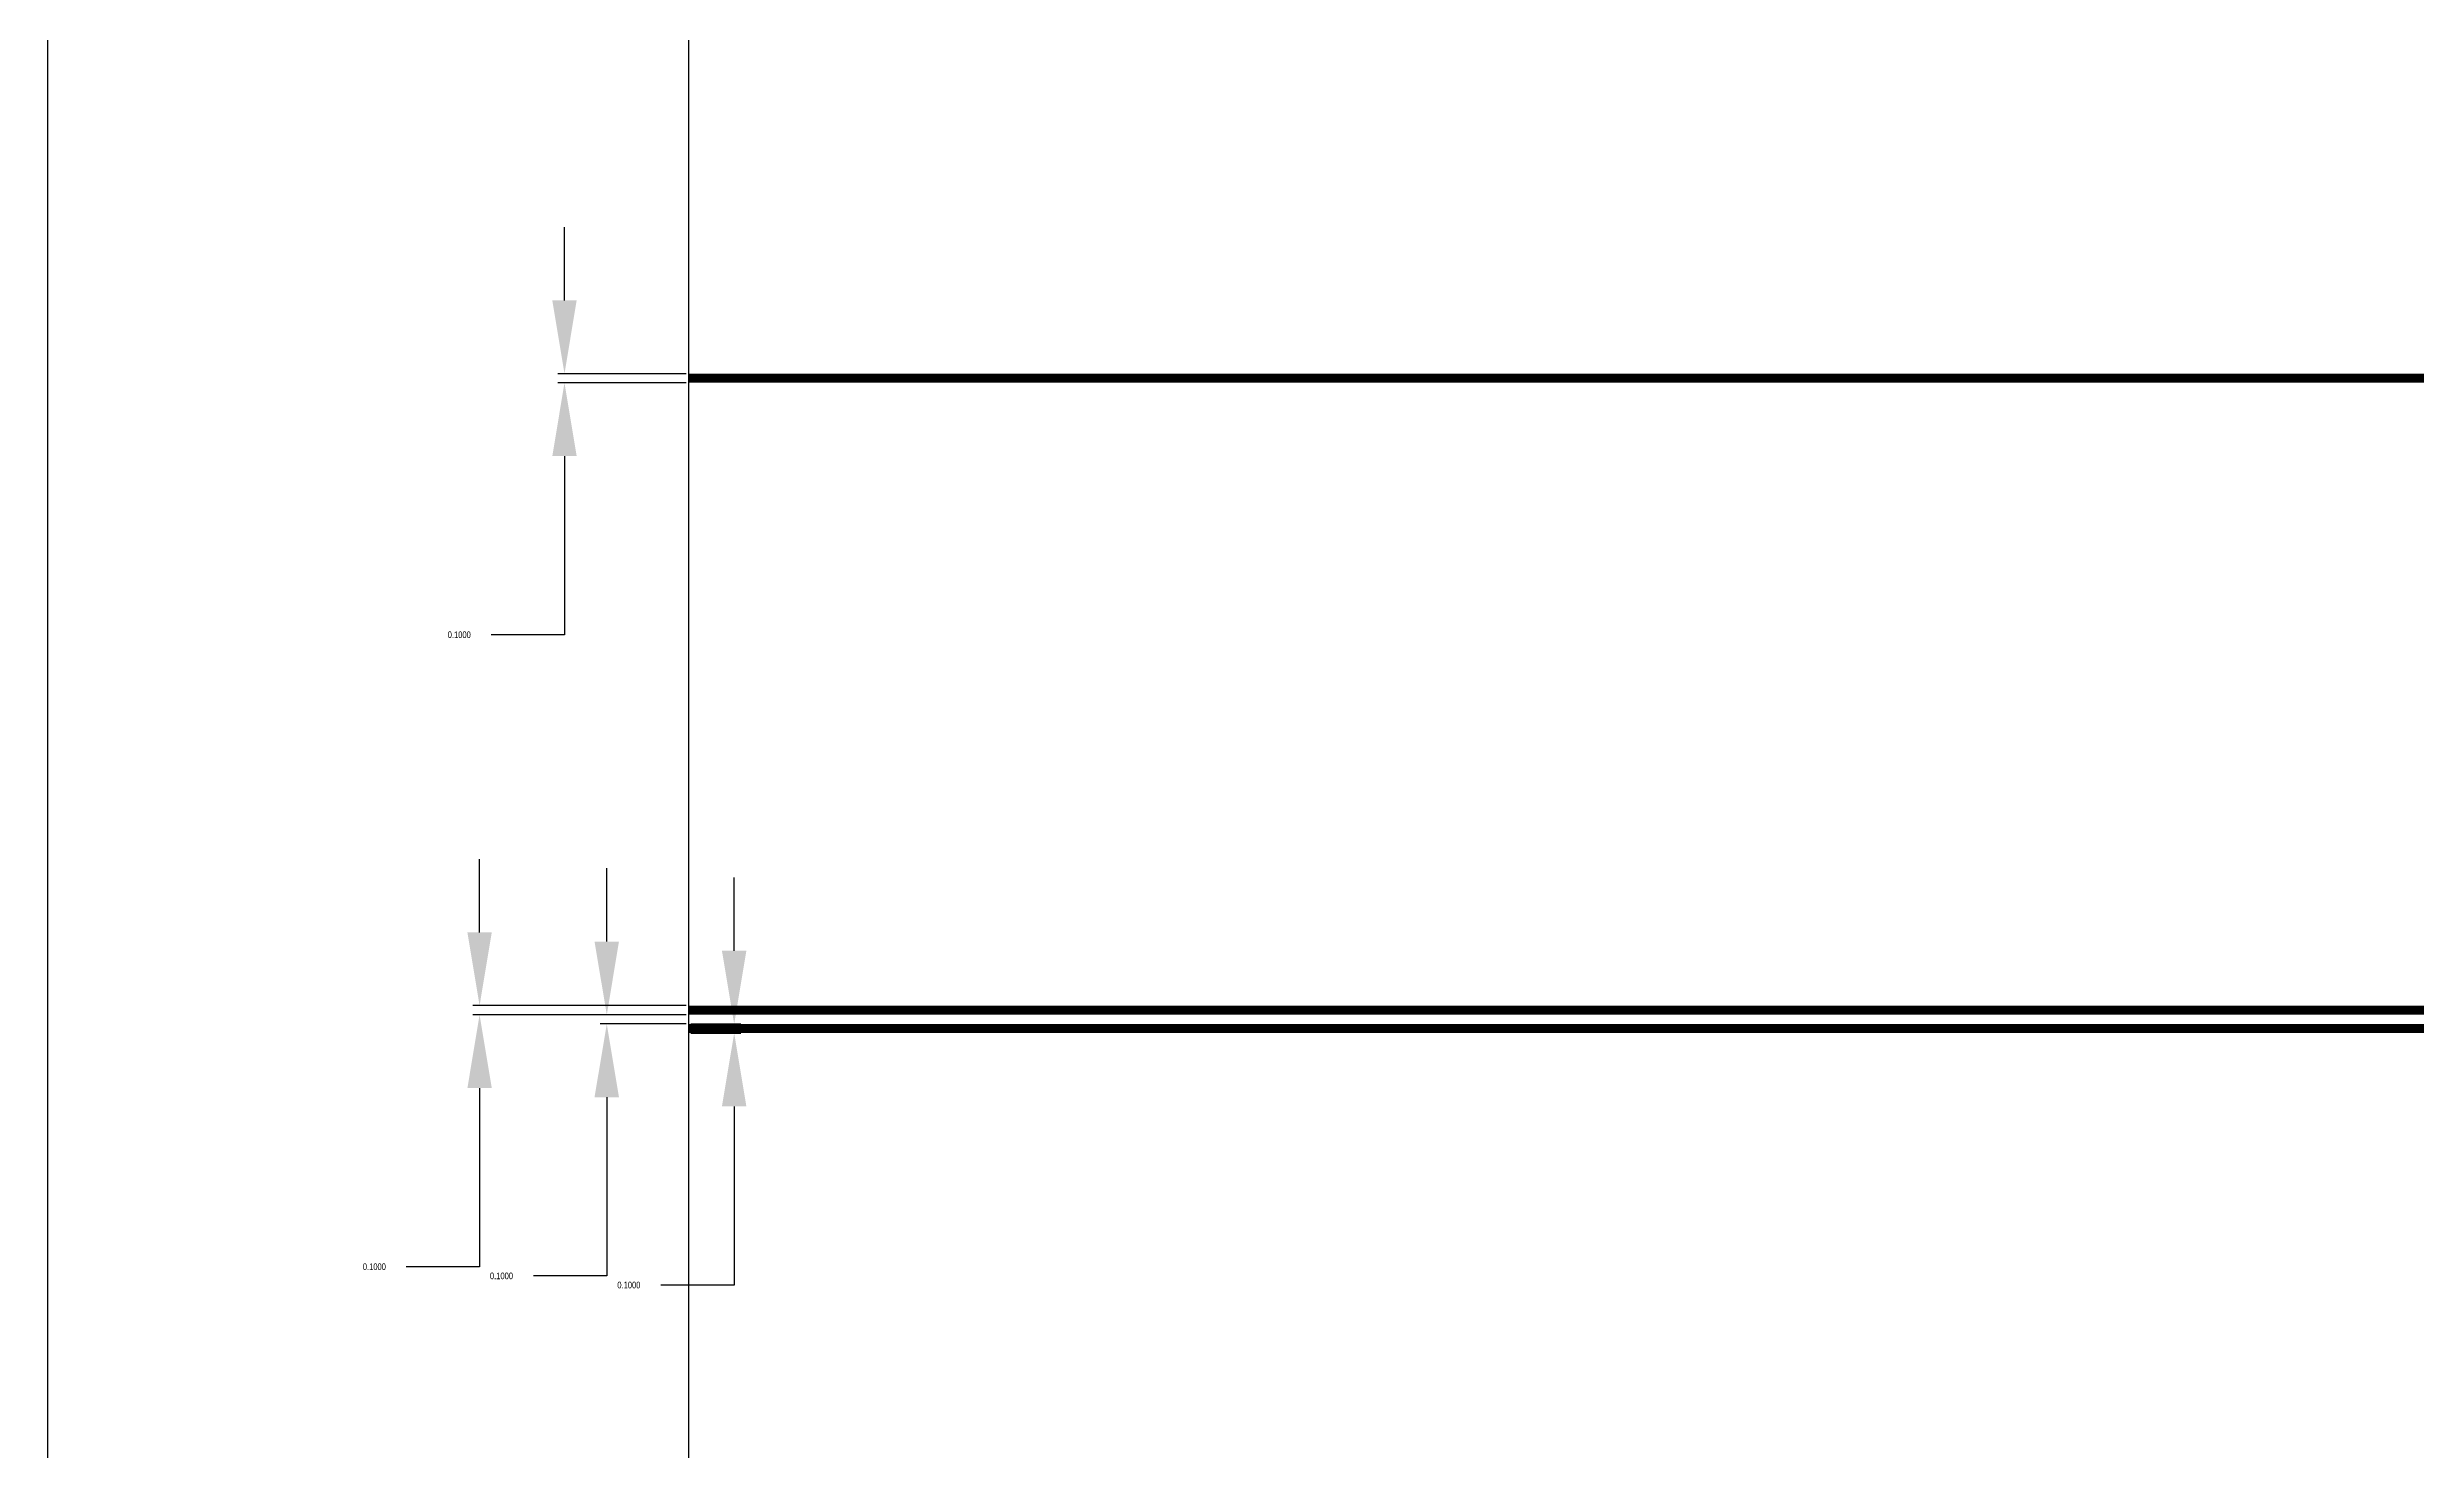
# Model space of a CAD drawing. Header units: metres. Extents: x 3 to 509016, y 4 to 6969473.
# Drawn here: x 508556.51 to 508582.38, y 6967708.04 to 6967723.36 of the extents above; entities that cross this region are included whole.
import ezdxf

# ---------------------------------------------------------------- set-up
doc = ezdxf.new("R2010")
doc.units = ezdxf.units.M
doc.layers.add('_Design Non Plottable', color=45, linetype='Continuous', plot=False)
doc.layers.add('CIV_LINEMARKING', color=252, linetype='Continuous')
doc.layers.add('XREF', color=7, linetype='Continuous')
doc.styles.get("Standard").update_dxf_attribs({"font": 'ARIALN.TTF'})
doc.dimstyles.get("Standard").update_dxf_attribs({"dimtxt": 2.5, "dimasz": 3, "dimexe": 1.5, "dimexo": 2.5, "dimgap": 1.5, "dimtad": 1, "dimdsep": 46, "dimtxsty": 'Standard', "dimcen": 1.5, "dimclrd": 1, "dimclre": 1, "dimclrt": 7, "dimazin": 2, "dimtfac": 1, "dimtmove": 0, "dimatfit": 3, "dimfxl": 1, "dimarcsym": 0})

# ---------------------------------------------------------------- blocks, each defined once
blk = doc.blocks.new('*D70')
at = {"layer": '_Design Non Plottable', "lineweight": -2, "transparency": 16777216}
for p, q in [((508561.232, 6967713.699), (508561.232, 6967714.499)), ((508563.488, 6967712.899), (508561.16, 6967712.899)), ((508563.488, 6967712.799), (508561.16, 6967712.799)), ((508561.232, 6967711.999), (508561.232, 6967710.048)), ((508561.232, 6967710.048), (508560.432, 6967710.048))]:
    blk.add_line(p, q, dxfattribs=at)
at = {"layer": '_Design Non Plottable', "transparency": 16777216}
for points in [[(508561.099, 6967713.699), (508561.365, 6967713.699), (508561.232, 6967712.899)], [(508561.099, 6967711.999), (508561.365, 6967711.999), (508561.232, 6967712.799)]]:
    blk.add_solid(points, dxfattribs=at)
at = {"layer": '_Design Non Plottable', "transparency": 16777216, "insert": (508560.083, 6967710.048), "char_height": 0.072, "attachment_point": 5}
blk.add_mtext('\\A1;0.1000', dxfattribs=at)
blk = doc.blocks.new('*D71')
at = {"layer": '_Design Non Plottable', "lineweight": -2, "transparency": 16777216}
for p, q in [((508564.012, 6967713.499), (508564.012, 6967714.299)), ((508563.538, 6967712.699), (508564.084, 6967712.699)), ((508563.538, 6967712.599), (508564.084, 6967712.599)), ((508564.012, 6967711.799), (508564.012, 6967709.848)), ((508564.012, 6967709.848), (508563.212, 6967709.848))]:
    blk.add_line(p, q, dxfattribs=at)
at = {"layer": '_Design Non Plottable', "transparency": 16777216}
for points in [[(508563.878, 6967713.499), (508564.145, 6967713.499), (508564.012, 6967712.699)], [(508563.878, 6967711.799), (508564.145, 6967711.799), (508564.012, 6967712.599)]]:
    blk.add_solid(points, dxfattribs=at)
at = {"layer": '_Design Non Plottable', "transparency": 16777216, "insert": (508562.862, 6967709.848), "char_height": 0.072, "attachment_point": 5}
blk.add_mtext('\\A1;0.1000', dxfattribs=at)
blk = doc.blocks.new('*D72')
at = {"layer": '_Design Non Plottable', "lineweight": -2, "transparency": 16777216}
for p, q in [((508562.621, 6967713.599), (508562.621, 6967714.399)), ((508563.488, 6967712.799), (508562.549, 6967712.799)), ((508563.488, 6967712.699), (508562.549, 6967712.699)), ((508562.621, 6967711.899), (508562.621, 6967709.948)), ((508562.621, 6967709.948), (508561.821, 6967709.948))]:
    blk.add_line(p, q, dxfattribs=at)
at = {"layer": '_Design Non Plottable', "transparency": 16777216}
for points in [[(508562.487, 6967713.599), (508562.754, 6967713.599), (508562.621, 6967712.799)], [(508562.487, 6967711.899), (508562.754, 6967711.899), (508562.621, 6967712.699)]]:
    blk.add_solid(points, dxfattribs=at)
at = {"layer": '_Design Non Plottable', "transparency": 16777216, "insert": (508561.471, 6967709.948), "char_height": 0.072, "attachment_point": 5}
blk.add_mtext('\\A1;0.1000', dxfattribs=at)
blk = doc.blocks.new('*D73')
at = {"layer": '_Design Non Plottable', "lineweight": -2, "transparency": 16777216}
for p, q in [((508562.159, 6967720.599), (508562.159, 6967721.399)), ((508563.488, 6967719.799), (508562.087, 6967719.799)), ((508563.488, 6967719.699), (508562.087, 6967719.699)), ((508562.159, 6967718.899), (508562.159, 6967716.948)), ((508562.159, 6967716.948), (508561.359, 6967716.948))]:
    blk.add_line(p, q, dxfattribs=at)
at = {"layer": '_Design Non Plottable', "transparency": 16777216}
for points in [[(508562.026, 6967720.599), (508562.292, 6967720.599), (508562.159, 6967719.799)], [(508562.026, 6967718.899), (508562.292, 6967718.899), (508562.159, 6967719.699)]]:
    blk.add_solid(points, dxfattribs=at)
at = {"layer": '_Design Non Plottable', "transparency": 16777216, "insert": (508561.01, 6967716.948), "char_height": 0.072, "attachment_point": 5}
blk.add_mtext('\\A1;0.1000', dxfattribs=at)
blk = doc.blocks.new('XD_DESIGN_1')
at = {"layer": '_Design Non Plottable'}
for p, q in [((508556.513, 6967766.749), (508556.513, 6967636.467)), ((508563.513, 6967761.749), (508563.513, 6967641.467))]:
    blk.add_line(p, q, dxfattribs=at)
at = {"layer": 'CIV_LINEMARKING', "const_width": 0.1}
for points in [[(508563.513, 6967719.749), (508603.513, 6967719.749)], [(508563.513, 6967712.849), (508603.513, 6967712.849)], [(508563.513, 6967712.649), (508603.513, 6967712.649)]]:
    blk.add_lwpolyline(points, dxfattribs=at)
at = {"layer": '_Design Non Plottable'}
for base, p1, p2, picture, middle in [((508562.159, 6967719.699), (508563.513, 6967719.799), (508563.513, 6967719.699), '*D73', (508561.01, 6967716.948)), ((508561.232, 6967712.799), (508563.513, 6967712.899), (508563.513, 6967712.799), '*D70', (508560.083, 6967710.048)), ((508562.621, 6967712.699), (508563.513, 6967712.799), (508563.513, 6967712.699), '*D72', (508561.471, 6967709.948)), ((508564.012, 6967712.599), (508563.513, 6967712.699), (508563.513, 6967712.599), '*D71', (508562.862, 6967709.848))]:
    dim = blk.add_linear_dim(base=base, p1=p1, p2=p2, angle=270, dimstyle='Standard', override={"dimscale": 0.4, "dimasz": 2, "dimgap": 0.5, "dimclrd": 256, "dimclre": 256, "dimclrt": 256}, dxfattribs=at)
    dim.commit()
    dim.dimension.update_dxf_attribs({"geometry": picture, "text_midpoint": middle, "dimtype": 128})
blk = doc.blocks.new('XD_DESIGN_2')
at = {"layer": '_Design Non Plottable'}
for p, q in [((508556.513, 6967766.749), (508556.513, 6967636.467)), ((508563.513, 6967761.749), (508563.513, 6967641.467))]:
    blk.add_line(p, q, dxfattribs=at)
at = {"layer": 'CIV_LINEMARKING', "const_width": 0.1}
for points in [[(508563.513, 6967719.749), (508603.513, 6967719.749)], [(508563.513, 6967712.849), (508603.513, 6967712.849)], [(508563.513, 6967712.649), (508603.513, 6967712.649)]]:
    blk.add_lwpolyline(points, dxfattribs=at)
at = {"layer": '_Design Non Plottable'}
for base, p1, p2, picture, middle in [((508562.159, 6967719.699), (508563.513, 6967719.799), (508563.513, 6967719.699), '*D73', (508561.01, 6967716.948)), ((508561.232, 6967712.799), (508563.513, 6967712.899), (508563.513, 6967712.799), '*D70', (508560.083, 6967710.048)), ((508562.621, 6967712.699), (508563.513, 6967712.799), (508563.513, 6967712.699), '*D72', (508561.471, 6967709.948)), ((508564.012, 6967712.599), (508563.513, 6967712.699), (508563.513, 6967712.599), '*D71', (508562.862, 6967709.848))]:
    dim = blk.add_linear_dim(base=base, p1=p1, p2=p2, angle=270, dimstyle='Standard', override={"dimscale": 0.4, "dimasz": 2, "dimgap": 0.5, "dimclrd": 256, "dimclre": 256, "dimclrt": 256}, dxfattribs=at)
    dim.commit()
    dim.dimension.update_dxf_attribs({"geometry": picture, "text_midpoint": middle, "dimtype": 128})

msp = doc.modelspace()

# ---------------------------------------------------------------- block references
msp.add_blockref('XD_DESIGN_1', (0, 0))

# ---------------------------------------------------------------- next in the draw order: block references
at = {"layer": 'XREF'}
msp.add_blockref('XD_DESIGN_2', (0, 0), dxfattribs=at)

doc.saveas('drawing.dxf')
